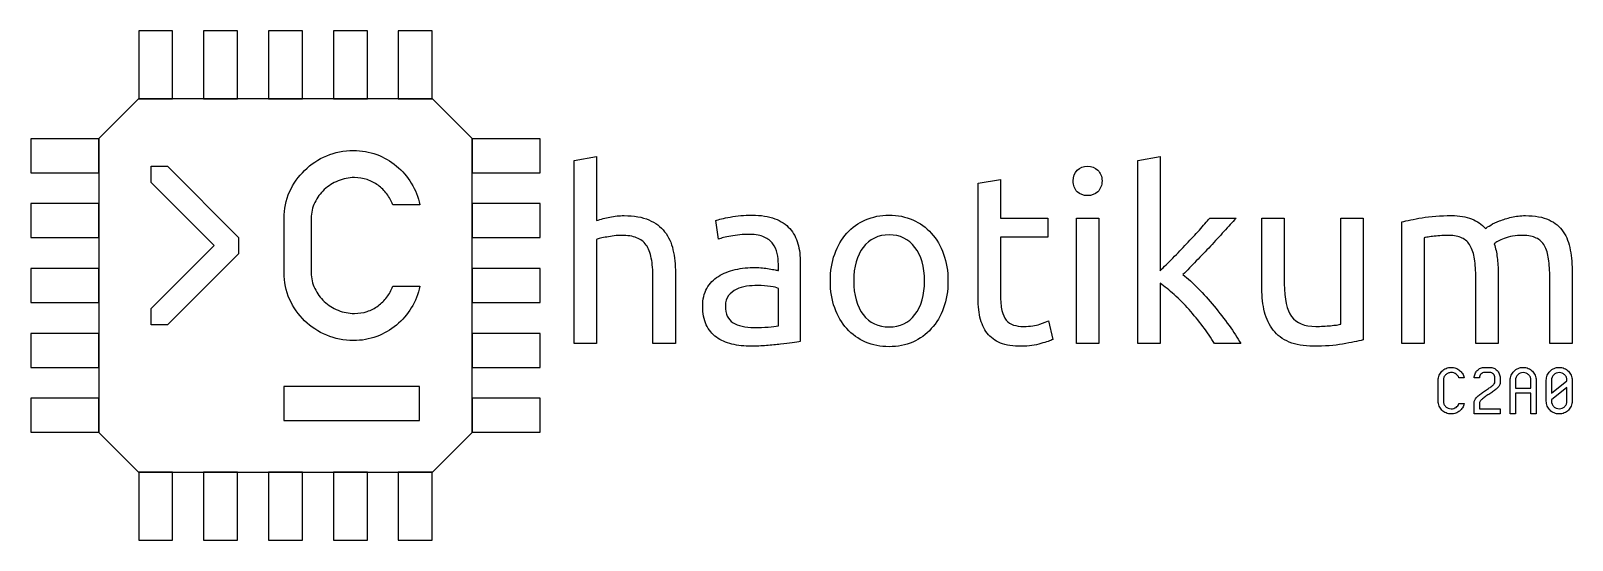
# Model space of a CAD drawing. Extents: x 3 to 243, y 3 to 83.
import ezdxf

# ---------------------------------------------------------------- set-up
doc = ezdxf.new("R2010")
doc.units = 0
doc.layers.get('0').update_dxf_attribs({"linetype": 'CONTINUOUS'})

msp = doc.modelspace()

# ---------------------------------------------------------------- linework, layer by layer
at = {"color": 7}
for points in [[(25.281177, 82.515632), (19.993468, 82.515632), (19.993468, 71.940216), (25.281177, 71.940216), (25.281177, 82.515632)], [(35.387808, 82.515632), (30.100099, 82.515632), (30.100099, 71.940216), (35.387808, 71.940216), (35.387808, 82.515632)], [(45.494439, 82.515632), (40.20673, 82.515632), (40.20673, 71.940216), (45.494439, 71.940216), (45.494439, 82.515632)], [(55.60107, 82.515632), (50.313361, 82.515632), (50.313361, 71.940216), (55.60107, 71.940216), (55.60107, 82.515632)], [(65.70768, 82.515632), (60.419971, 82.515632), (60.419971, 71.940216), (65.70768, 71.940216), (65.70768, 82.515632)], [(3.2, 65.714936), (3.2, 60.427224), (13.775418, 60.427224), (13.775418, 65.714936), (3.2, 65.714936)], [(71.94022, 65.714936), (71.94022, 60.427224), (82.515636, 60.427224), (82.515636, 65.714936), (71.94022, 65.714936)], [(3.2, 55.60832), (3.2, 50.320616), (13.775418, 50.320616), (13.775418, 55.60832), (3.2, 55.60832)], [(71.94022, 55.60832), (71.94022, 50.320616), (82.515636, 50.320616), (82.515636, 55.60832), (71.94022, 55.60832)], [(3.2, 45.501688), (3.2, 40.213984), (13.775418, 40.213984), (13.775418, 45.501688), (3.2, 45.501688)], [(71.94022, 45.501688), (71.94022, 40.213984), (82.515636, 40.213984), (82.515636, 45.501688), (71.94022, 45.501688)], [(3.2, 35.395064), (3.2, 30.107352), (13.775418, 30.107352), (13.775418, 35.395064), (3.2, 35.395064)], [(71.94022, 35.395064), (71.94022, 30.107352), (82.515636, 30.107352), (82.515636, 35.395064), (71.94022, 35.395064)], [(42.593433, 27.12688), (42.593433, 21.839176), (53.102754, 21.839176), (53.300938, 21.839176), (63.744163, 21.839176), (63.744163, 27.12688), (53.300938, 27.12688), (53.102754, 27.12688), (42.593433, 27.12688), (42.593433, 27.12688)], [(3.2, 25.288432), (3.2, 20.00072), (13.775418, 20.00072), (13.775418, 25.288432), (3.2, 25.288432)], [(71.94022, 25.288432), (71.94022, 20.00072), (82.515636, 20.00072), (82.515636, 25.288432), (71.94022, 25.288432)], [(25.281177, 13.775416), (19.993468, 13.775416), (19.993468, 3.2), (25.281177, 3.2), (25.281177, 13.775416)], [(35.387808, 13.775416), (30.100099, 13.775416), (30.100099, 3.2), (35.387808, 3.2), (35.387808, 13.775416)], [(45.494439, 13.775416), (40.20673, 13.775416), (40.20673, 3.2), (45.494439, 3.2), (45.494439, 13.775416)], [(55.60107, 13.775416), (50.313361, 13.775416), (50.313361, 3.2), (55.60107, 3.2), (55.60107, 13.775416)], [(65.70768, 13.775416), (60.419971, 13.775416), (60.419971, 3.2), (65.70768, 3.2), (65.70768, 13.775416)]]:
    msp.add_lwpolyline(points, close=True, dxfattribs=at)
at = {"color": 1}
msp.add_lwpolyline([(19.988476, 71.940216), (13.775418, 65.72716), (13.775418, 19.988472), (19.988476, 13.775416), (65.72716, 13.775416), (71.94022, 19.988472), (71.94022, 65.72716), (65.72716, 71.940216), (19.988476, 71.940216), (19.988476, 71.940216)], close=True, dxfattribs=at)
at = {"color": 7}
for points in [[(87.803324, 33.813864), (87.803324, 62.33668), (91.293612, 62.937152), (91.293612, 52.954168)], [(179.034668, 43.196376), (179.034668, 33.813864), (175.544372, 33.813864), (175.544372, 62.33668), (179.034668, 62.937152), (179.034668, 45.14792)], [(24.482056, 61.424192), (35.548322, 50.35792), (35.548322, 47.814472), (24.482056, 36.748208), (21.938605, 36.748208), (21.938605, 39.291656), (31.733134, 49.086208), (21.938605, 58.880736), (21.938605, 61.424192), (24.482056, 61.424192)], [(150.690132, 41.3574), (150.690132, 58.771328), (154.18042, 59.3718), (154.18042, 53.329472)], [(63.776926, 55.431456), (59.546758, 55.431456)], [(42.62609, 44.85604), (42.62609, 53.316376)], [(46.856257, 53.316376), (46.856257, 44.85604)], [(110.258044, 50.064416), (109.845228, 52.954216)], [(154.18042, 53.329472), (161.573828, 53.329472), (161.573828, 50.402128), (154.18042, 50.402128), (154.18042, 41.394936)], [(169.505556, 33.813864), (166.015268, 33.813864), (166.015268, 53.329472), (169.505556, 53.329472), (169.505556, 33.813864)], [(186.765844, 53.329472), (190.856612, 53.329472)], [(194.890492, 42.370712), (194.890492, 53.329472), (198.380804, 53.329472), (198.380804, 43.121312)], [(207.162828, 36.853768), (207.162828, 53.329448), (210.653116, 53.329448), (210.653116, 34.376792)], [(220.156548, 50.289832), (220.156548, 33.814152), (216.666252, 33.814152), (216.666252, 52.766808)], [(91.293612, 50.026896), (91.293612, 33.813936), (87.803324, 33.813936)], [(119.602972, 45.185512), (119.602972, 46.16128)], [(123.018196, 46.348928), (123.018196, 34.151688)], [(103.56594, 44.772624), (103.56594, 33.813864), (100.075652, 33.813864), (100.075652, 44.02204)], [(231.678212, 44.772624), (231.678212, 33.813864), (228.187916, 33.813864), (228.187916, 44.02204)], [(243.199828, 44.772624), (243.199828, 33.813864), (239.70954, 33.813864), (239.70954, 44.02204)], [(59.546758, 42.74096), (63.776926, 42.74096)], [(119.602972, 36.591016), (119.602972, 42.408152)], [(161.648892, 37.341696), (162.324428, 34.45188)], [(191.607212, 33.813864), (187.516444, 33.813864)], [(229.561436, 30.107376), (230.367284, 30.107376)], [(230.36742, 29.301384), (229.561572, 29.301384)], [(222.339436, 24.869336), (222.339436, 28.092768)], [(223.144924, 28.092632), (223.144924, 24.869224)], [(226.368716, 28.495544), (225.562844, 28.495544)], [(228.75578, 28.495448), (227.949908, 28.495448)], [(231.17338, 27.84768), (231.17338, 28.495448)], [(231.97906, 28.495448), (231.97906, 27.689576)], [(237.58942, 28.092712), (237.58942, 22.854648), (236.783556, 22.854648), (236.783556, 26.078072), (234.365996, 26.078072), (234.365996, 22.854648), (233.560124, 22.854648), (233.560124, 28.092712)], [(234.366012, 28.092712), (234.366012, 26.883944), (236.78358, 26.883944)], [(236.783556, 26.883944), (236.783556, 28.092712)], [(239.170556, 24.86928), (239.170556, 28.092712)], [(239.976468, 28.092776), (239.976468, 26.103648), (242.394044, 28.016272), (242.394044, 28.092832)], [(242.394044, 24.8692), (242.394044, 26.985848), (239.976468, 25.073216), (239.976468, 24.869328)], [(243.200004, 28.092712), (243.200004, 24.86928)], [(225.562844, 24.466368), (226.368716, 24.466368)], [(228.755652, 24.466152), (228.755652, 23.66032), (231.979076, 23.66032), (231.979076, 22.854456), (227.94978, 22.854456), (227.94978, 24.670192)]]:
    msp.add_lwpolyline(points, dxfattribs=at)
for points in [[(45.838881, 60.786088), (46.820554, 61.749888), (47.96289, 62.508464), (49.265845, 63.061816)], [(49.265845, 63.061816), (50.5688, 63.615096), (51.952086, 63.891752), (53.415702, 63.891792)], [(53.415702, 63.891792), (54.700806, 63.891752), (55.914526, 63.677576), (57.056861, 63.249232)], [(57.056861, 63.249232), (58.199154, 62.820824), (59.225457, 62.222888), (60.135767, 61.455432)], [(43.482846, 57.439432), (44.071834, 58.724536), (44.857186, 59.84008), (45.838881, 60.786088)], [(60.135767, 61.455432), (61.046036, 60.705736), (61.813536, 59.813296), (62.438269, 58.778096)], [(165.489836, 59.146624), (165.489836, 59.84716), (165.702508, 60.397592), (166.127852, 60.797936)], [(166.127852, 60.797936), (166.57822, 61.223256), (167.116148, 61.435928), (167.741644, 61.435952)], [(167.741644, 61.435952), (168.367132, 61.435928), (168.892564, 61.223256), (169.317908, 60.797936)], [(169.317908, 60.797936), (169.768276, 60.397592), (169.993444, 59.84716), (169.993444, 59.146624)], [(48.891031, 57.787496), (48.28415, 57.216312), (47.793324, 56.546976), (47.41851, 55.779496)], [(51.032891, 59.152928), (50.229667, 58.831624), (49.515721, 58.37648), (48.891031, 57.787496)], [(53.576343, 59.661624), (52.701734, 59.661584), (51.853925, 59.492), (51.032891, 59.152928)], [(55.557563, 59.340344), (54.93283, 59.554496), (54.272417, 59.661584), (53.576343, 59.661624)], [(57.271034, 58.456832), (56.75341, 58.831624), (56.182253, 59.126128), (55.557563, 59.340344)], [(58.636469, 57.118152), (58.243782, 57.63576), (57.788638, 58.081976), (57.271034, 58.456832)], [(62.438269, 58.778096), (63.08081, 57.742848), (63.527029, 56.627304), (63.776926, 55.431456)], [(166.127852, 57.457776), (165.702508, 57.883096), (165.489836, 58.446048), (165.489836, 59.146624)], [(169.993444, 59.146624), (169.993444, 58.446048), (169.768276, 57.883096), (169.317908, 57.457776)], [(42.62609, 53.316376), (42.62609, 54.779952), (42.911668, 56.154312), (43.482846, 57.439432)], [(47.41851, 55.779496), (47.043674, 55.011976), (46.856257, 54.190944), (46.856257, 53.316376)], [(59.546758, 55.431456), (59.332564, 56.03828), (59.029134, 56.600528), (58.636469, 57.118152)], [(167.741644, 56.857304), (167.116148, 56.85728), (166.57822, 57.057384), (166.127852, 57.457776)], [(169.317908, 57.457776), (168.892564, 57.057432), (168.367132, 56.85728), (167.741644, 56.857304)], [(91.293612, 52.954168), (91.944132, 53.20436), (92.632188, 53.392008), (93.357764, 53.51712)], [(93.357764, 53.51712), (94.108364, 53.667288), (94.846444, 53.742288), (95.572044, 53.742312)], [(95.572044, 53.742312), (97.123268, 53.742288), (98.411804, 53.517096), (99.437636, 53.066752)], [(99.437636, 53.066752), (100.463436, 52.641408), (101.276596, 52.028416), (101.877092, 51.227792)], [(109.845228, 52.954216), (110.295572, 53.154296), (111.046172, 53.342016), (112.097004, 53.51716)], [(112.097004, 53.51716), (113.147844, 53.717248), (114.286268, 53.817376), (115.512252, 53.8174)], [(115.512212, 53.8174), (116.913308, 53.817376), (118.089252, 53.629792), (119.04002, 53.254448)], [(119.04002, 53.254448), (120.015796, 52.904144), (120.79142, 52.39124), (121.366892, 51.71572)], [(130.24214, 51.002624), (131.067804, 51.903312), (132.04358, 52.591368), (133.169476, 53.066752)], [(133.169476, 53.066752), (134.29538, 53.567144), (135.521348, 53.817336), (136.84742, 53.817352)], [(136.84742, 53.817352), (138.173468, 53.817336), (139.39946, 53.567144), (140.525356, 53.066752)], [(140.525356, 53.066752), (141.651236, 52.591368), (142.614508, 51.903312), (143.41518, 51.002624)], [(185.15206, 51.490512), (185.777548, 52.191048), (186.315484, 52.80404), (186.765844, 53.329472)], [(190.856612, 53.329472), (190.28114, 52.703952), (189.655644, 52.015896), (188.980124, 51.265312)], [(216.666124, 52.76652), (217.466748, 52.966608), (218.517588, 53.179336), (219.818636, 53.404536)], [(219.818636, 53.404536), (221.144692, 53.62968), (222.670916, 53.742288), (224.397308, 53.742312)], [(224.397308, 53.742312), (225.648292, 53.742288), (226.699132, 53.567184), (227.54982, 53.21688)], [(227.54982, 53.21688), (228.400484, 52.8916), (229.113564, 52.40372), (229.689036, 51.753224)], [(230.514684, 52.278632), (230.88998, 52.5038), (231.352844, 52.716472), (231.903292, 52.916648)], [(231.903292, 52.916648), (232.453724, 53.1418), (233.066716, 53.329448), (233.742276, 53.4796)], [(233.742276, 53.4796), (234.417796, 53.654728), (235.143372, 53.742288), (235.919012, 53.742312)], [(235.919012, 53.742312), (237.420196, 53.742288), (238.646164, 53.517096), (239.596956, 53.066752)], [(239.596956, 53.066752), (240.547684, 52.641408), (241.285764, 52.028416), (241.811212, 51.227792)], [(92.869884, 50.402112), (92.519604, 50.351952), (92.19434, 50.289584), (91.894108, 50.214504)], [(94.033324, 50.58972), (93.63298, 50.53956), (93.24518, 50.477192), (92.869884, 50.402112)], [(95.196748, 50.66484), (94.821428, 50.664824), (94.433628, 50.63988), (94.033324, 50.58972)], [(97.523612, 50.289544), (96.8981, 50.539736), (96.122476, 50.664824), (95.196748, 50.66484)], [(101.877092, 51.227792), (102.502564, 50.452152), (102.940404, 49.513896), (103.190644, 48.41304)], [(112.172068, 50.552304), (111.32138, 50.402128), (110.683388, 50.23952), (110.258044, 50.064416)], [(115.21202, 50.815016), (114.061076, 50.814992), (113.04778, 50.727456), (112.172068, 50.552304)], [(117.388756, 50.402176), (116.838308, 50.677392), (116.112724, 50.814992), (115.21202, 50.815016)], [(118.739828, 49.351336), (118.414548, 49.80168), (117.964188, 50.15196), (117.388756, 50.402176)], [(121.366892, 51.71572), (121.96734, 51.065184), (122.392684, 50.277064), (122.6429, 49.351336)], [(128.365636, 47.737504), (128.816004, 49.013512), (129.441492, 50.101872), (130.24214, 51.002624)], [(136.84742, 50.739904), (135.146044, 50.739888), (133.794972, 50.089368), (132.79418, 48.788344)], [(140.86314, 48.788344), (139.88734, 50.089368), (138.548772, 50.739888), (136.84742, 50.739904)], [(143.41518, 51.002624), (144.24082, 50.101872), (144.878812, 49.013512), (145.329204, 47.737504)], [(183.162972, 49.351288), (183.863508, 50.101872), (184.52654, 50.814952), (185.15206, 51.490512)], [(188.980124, 51.265312), (188.304572, 50.514712), (187.604012, 49.751592), (186.878428, 48.975992)], [(220.75702, 50.402352), (220.456756, 50.352192), (220.256612, 50.314792), (220.156548, 50.289832)], [(221.732788, 50.51488), (221.382508, 50.48992), (221.057252, 50.45224), (220.75702, 50.402352)], [(222.896236, 50.6274), (222.495892, 50.60244), (222.108092, 50.56476), (221.732788, 50.51488)], [(224.022132, 50.66484), (223.671836, 50.664824), (223.296532, 50.65212), (222.896236, 50.6274)], [(226.048748, 50.252024), (225.523316, 50.527216), (224.84778, 50.664824), (224.022132, 50.66484)], [(229.689036, 51.753224), (229.864164, 51.878224), (230.13938, 52.05344), (230.514684, 52.278632)], [(235.543756, 50.66484), (234.367788, 50.664824), (233.39202, 50.502192), (232.61642, 50.17696)], [(237.607908, 50.252024), (237.08246, 50.527216), (236.394404, 50.664824), (235.543756, 50.66484)], [(241.811212, 51.227792), (242.36162, 50.427128), (242.72442, 49.476376), (242.899596, 48.37552)], [(91.894108, 50.214504), (91.618868, 50.139384), (91.418724, 50.076808), (91.293612, 50.026896)], [(99.024796, 49.16364), (98.649492, 49.689048), (98.149084, 50.064352), (97.523612, 50.289544)], [(99.81294, 47.099488), (99.662764, 47.950152), (99.400092, 48.638216), (99.024796, 49.16364)], [(103.190644, 48.41304), (103.440812, 47.312136), (103.565924, 46.098672), (103.56594, 44.772624)], [(119.415364, 47.850136), (119.290148, 48.425584), (119.065068, 48.925976), (118.739828, 49.351336)], [(122.6429, 49.351336), (122.893092, 48.450608), (123.018196, 47.449808), (123.018196, 46.348928)], [(132.79418, 48.788344), (131.818404, 47.512312), (131.3305, 45.773416), (131.330516, 43.57168)], [(142.36434, 43.57168), (142.364316, 45.773416), (141.863908, 47.512312), (140.86314, 48.788344)], [(181.023756, 47.137032), (181.749332, 47.862592), (182.462388, 48.600672), (183.162972, 49.351288)], [(186.878428, 48.975992), (186.152852, 48.225368), (185.414748, 47.462272), (184.664172, 46.686664)], [(227.324772, 49.051056), (227.024516, 49.601488), (226.599172, 50.001808), (226.048748, 50.252024)], [(228.000308, 46.986904), (227.8751, 47.812544), (227.650012, 48.500608), (227.324772, 49.051056)], [(232.61642, 50.17696), (231.865796, 49.876696), (231.352884, 49.601488), (231.077676, 49.351288)], [(231.077676, 49.351288), (231.277756, 48.700752), (231.427956, 47.987696), (231.528036, 47.212072)], [(238.883916, 49.051056), (238.58366, 49.601488), (238.158316, 50.001808), (237.607908, 50.252024)], [(239.521932, 46.986904), (239.421892, 47.812544), (239.209156, 48.500608), (238.883916, 49.051056)], [(242.899596, 48.37552), (243.099684, 47.274616), (243.199812, 46.073656), (243.199828, 44.772624)], [(100.075652, 44.02204), (100.075628, 45.222984), (99.988092, 46.2488), (99.81294, 47.099488)], [(112.885108, 45.33572), (113.8859, 45.560896), (114.93674, 45.67348), (116.03762, 45.673496)], [(116.03762, 45.673496), (116.3879, 45.67348), (116.750676, 45.648536), (117.125996, 45.598376)], [(119.602972, 46.16128), (119.602948, 46.736736), (119.540332, 47.299688), (119.415364, 47.850136)], [(127.6901, 43.57168), (127.6901, 45.09788), (127.915276, 46.486496), (128.365636, 47.737504)], [(145.329204, 47.737504), (145.77954, 46.486496), (146.004716, 45.09788), (146.00474, 43.57168)], [(179.034668, 45.14792), (179.63514, 45.748392), (180.298172, 46.411432), (181.023756, 47.137032)], [(184.664172, 46.686664), (183.938572, 45.936048), (183.250532, 45.222984), (182.60002, 44.547448)], [(228.187916, 44.02204), (228.1879, 45.172944), (228.125356, 46.16124), (228.000308, 46.986904)], [(231.528036, 47.212072), (231.628084, 46.436456), (231.678212, 45.623312), (231.678212, 44.772624)], [(239.70954, 44.02204), (239.709516, 45.172944), (239.6469, 46.16124), (239.521932, 46.986904)], [(43.482846, 40.73296), (42.911668, 42.018064), (42.62609, 43.392424), (42.62609, 44.85604)], [(46.856257, 44.85604), (46.856257, 43.981432), (47.043654, 43.160376), (47.41851, 42.392896)], [(108.456564, 42.408384), (108.906932, 43.184008), (109.507404, 43.809496), (110.258004, 44.284888)], [(110.258004, 44.284888), (111.008604, 44.760248), (111.884292, 45.110552), (112.885108, 45.33572)], [(117.125996, 45.598376), (117.501276, 45.573416), (117.851556, 45.523256), (118.176836, 45.4482)], [(118.176836, 45.4482), (118.527092, 45.39812), (118.827348, 45.34816), (119.077564, 45.298032)], [(119.077564, 45.298032), (119.32774, 45.247872), (119.502884, 45.210472), (119.602972, 45.185512)], [(128.365636, 39.368312), (127.915276, 40.619296), (127.6901, 42.020432), (127.6901, 43.57168)], [(131.330516, 43.57168), (131.3305, 41.369896), (131.818404, 39.618504), (132.79418, 38.317472)], [(140.86314, 38.317472), (141.863908, 39.618504), (142.364316, 41.369896), (142.36434, 43.57168)], [(146.00474, 43.57168), (146.004716, 42.020432), (145.77954, 40.619296), (145.329204, 39.368312)], [(182.60002, 44.547448), (183.350596, 43.971976), (184.13874, 43.25892), (184.964412, 42.408232)], [(47.41851, 42.392896), (47.793324, 41.6254), (48.28415, 40.947136), (48.891031, 40.358128)], [(57.271034, 39.688808), (57.788638, 40.063624), (58.243782, 40.50984), (58.636469, 41.027464)], [(58.636469, 41.027464), (59.029134, 41.545072), (59.332564, 42.116224), (59.546758, 42.74096)], [(63.776926, 42.74096), (63.527029, 41.527216), (63.08081, 40.402752), (62.438269, 39.367528)], [(107.818548, 39.631168), (107.818548, 40.707032), (108.03122, 41.63276), (108.456564, 42.408384)], [(111.834268, 41.282376), (111.508988, 40.882056), (111.346364, 40.34412), (111.34638, 39.668584)], [(113.035212, 42.258168), (112.559828, 42.032976), (112.159524, 41.70772), (111.834268, 41.282376)], [(114.64902, 42.746056), (114.073548, 42.670936), (113.53562, 42.50836), (113.035212, 42.258168)], [(116.337852, 42.858576), (115.812428, 42.858576), (115.249476, 42.820896), (114.64902, 42.746056)], [(118.364484, 42.708408), (117.814036, 42.808448), (117.1385, 42.858576), (116.337852, 42.858576)], [(119.602972, 42.408152), (119.352756, 42.533152), (118.93994, 42.63332), (118.364484, 42.708408)], [(150.990372, 37.904648), (150.790284, 38.90544), (150.690132, 40.056344), (150.690132, 41.3574)], [(154.18042, 41.394936), (154.180404, 40.419144), (154.25554, 39.606), (154.405596, 38.955488)], [(181.248948, 41.432464), (180.4733, 42.133016), (179.73522, 42.720992), (179.034668, 43.196376)], [(183.538268, 39.105592), (182.787652, 39.95628), (182.024548, 40.731904), (181.248948, 41.432464)], [(184.964412, 42.408232), (185.815076, 41.557544), (186.64074, 40.631816), (187.44138, 39.631024)], [(195.30334, 38.730296), (195.0281, 39.831176), (194.890492, 41.04464), (194.890492, 42.370712)], [(198.380804, 43.121312), (198.380788, 40.7444), (198.756084, 39.043048), (199.506684, 38.017232)], [(45.838881, 37.359528), (44.857186, 38.323376), (44.071834, 39.447832), (43.482846, 40.73296)], [(48.891031, 40.358128), (49.515721, 39.786968), (50.229667, 39.331824), (51.032891, 38.992688)], [(51.032891, 38.992688), (51.853925, 38.671408), (52.701734, 38.510768), (53.576343, 38.510792)], [(53.576343, 38.510792), (54.272417, 38.510768), (54.93283, 38.608928), (55.557563, 38.805296)], [(55.557563, 38.805296), (56.182253, 39.019464), (56.75341, 39.313976), (57.271034, 39.688808)], [(62.438269, 39.367528), (61.813536, 38.350128), (61.046036, 37.457688), (60.135767, 36.690208)], [(108.3815, 36.741352), (108.006204, 37.542), (107.818548, 38.505272), (107.818548, 39.631168)], [(111.34638, 39.668584), (111.346364, 38.4176), (111.746684, 37.541888), (112.547332, 37.041488)], [(130.24214, 36.140736), (129.441492, 37.04144), (128.816004, 38.117304), (128.365636, 39.368312)], [(145.329204, 39.368312), (144.878812, 38.117304), (144.24082, 37.04144), (143.41518, 36.140736)], [(154.405596, 38.955488), (154.555764, 38.329968), (154.780892, 37.829584), (155.081132, 37.454288)], [(185.677484, 36.478512), (185.001932, 37.40424), (184.288852, 38.279928), (183.538268, 39.105592)], [(187.44138, 39.631024), (188.267028, 38.655232), (189.042652, 37.654432), (189.768252, 36.628616)], [(196.654412, 35.91556), (196.028916, 36.716184), (195.578556, 37.654432), (195.30334, 38.730296)], [(49.265845, 35.110584), (47.96289, 35.663888), (46.820554, 36.413536), (45.838881, 37.359528)], [(60.135767, 36.690208), (59.225457, 35.940544), (58.199154, 35.351536), (57.056861, 34.923168)], [(109.957772, 34.789808), (109.282212, 35.290192), (108.756804, 35.940712), (108.3815, 36.741352)], [(112.547332, 37.041488), (113.347972, 36.56612), (114.436332, 36.328424), (115.812444, 36.328424)], [(115.812444, 36.328384), (116.638092, 36.328384), (117.363668, 36.341104), (117.989188, 36.365824)], [(117.989188, 36.365824), (118.6397, 36.415984), (119.177628, 36.491032), (119.602972, 36.591016)], [(133.169476, 34.039056), (132.04358, 34.539448), (131.067804, 35.24), (130.24214, 36.140736)], [(132.79418, 38.317472), (133.794972, 37.04144), (135.146044, 36.403448), (136.84742, 36.403448)], [(136.84742, 36.403448), (138.548772, 36.403448), (139.88734, 37.04144), (140.86314, 38.317472)], [(143.41518, 36.140736), (142.614508, 35.24), (141.651236, 34.539448), (140.525356, 34.039056)], [(152.116268, 35.427656), (151.590844, 36.103192), (151.21554, 36.928856), (150.990372, 37.904648)], [(155.081132, 37.454288), (155.381364, 37.104008), (155.756668, 36.853792), (156.207036, 36.703688)], [(156.207036, 36.703688), (156.657396, 36.553512), (157.182804, 36.478488), (157.7833, 36.478512)], [(157.7833, 36.478512), (158.83414, 36.478488), (159.6723, 36.591032), (160.29782, 36.816272)], [(160.29782, 36.816272), (160.948308, 37.066464), (161.398676, 37.241616), (161.648892, 37.341696)], [(187.516444, 33.813864), (186.99102, 34.689576), (186.378028, 35.577784), (185.677484, 36.478512)], [(189.768252, 36.628616), (190.493804, 35.627824), (191.106804, 34.689576), (191.607212, 33.813864)], [(199.506684, 38.017232), (200.257284, 36.9914), (201.520796, 36.478488), (203.297236, 36.478512)], [(203.297236, 36.478512), (203.672516, 36.478488), (204.060332, 36.491232), (204.46066, 36.515952)], [(204.46066, 36.515952), (204.860956, 36.540912), (205.23626, 36.566112), (205.586556, 36.591072)], [(205.586556, 36.591072), (205.93682, 36.641232), (206.249572, 36.67864), (206.524812, 36.7036)], [(206.524812, 36.7036), (206.825028, 36.75376), (207.037692, 36.80364), (207.162828, 36.853768)], [(53.415702, 34.280624), (51.952086, 34.280624), (50.5688, 34.55728), (49.265845, 35.110584)], [(57.056861, 34.923168), (55.914526, 34.4948), (54.700806, 34.280624), (53.415702, 34.280624)], [(112.359676, 33.738952), (111.433948, 33.964144), (110.633308, 34.314424), (109.957772, 34.789808)], [(115.399604, 33.401192), (114.298724, 33.401192), (113.285404, 33.513712), (112.359676, 33.738952)], [(119.940748, 33.70132), (119.265196, 33.62628), (118.527092, 33.563632), (117.726468, 33.513712)], [(121.742188, 33.926496), (121.21674, 33.851376), (120.616268, 33.77632), (119.940748, 33.70132)], [(123.018196, 34.151688), (122.71794, 34.101528), (122.29262, 34.026472), (121.742188, 33.926496)], [(136.84742, 33.325984), (135.521348, 33.325984), (134.29538, 33.563672), (133.169476, 34.039056)], [(140.525356, 34.039056), (139.39946, 33.563672), (138.173468, 33.325984), (136.84742, 33.325984)], [(154.18042, 33.888928), (153.32974, 34.239208), (152.641676, 34.75212), (152.116268, 35.427656)], [(157.48306, 33.401048), (156.156988, 33.401048), (155.056108, 33.563696), (154.18042, 33.888928)], [(160.485468, 33.813864), (159.60974, 33.538648), (158.60894, 33.401048), (157.48306, 33.401048)], [(162.324428, 34.45188), (161.974124, 34.276752), (161.361156, 34.06408), (160.485468, 33.813864)], [(199.131388, 34.039056), (198.105572, 34.4894), (197.279908, 35.11492), (196.654412, 35.91556)], [(202.921932, 33.401048), (201.420708, 33.401048), (200.157204, 33.61372), (199.131388, 34.039056)], [(207.46306, 33.7388), (206.162012, 33.513632), (204.648284, 33.401048), (202.921932, 33.401048)], [(210.653116, 34.376816), (209.852452, 34.176728), (208.789092, 33.963992), (207.46306, 33.7388)], [(117.726468, 33.513712), (116.950844, 33.438672), (116.175228, 33.401192), (115.399604, 33.401192)], [(222.339436, 28.092768), (222.339436, 28.371552), (222.390396, 28.6334), (222.492572, 28.878224)], [(222.492572, 28.878224), (222.5979, 29.123088), (222.74234, 29.335568), (222.926076, 29.515776)], [(222.926076, 29.515776), (223.109668, 29.69936), (223.3239, 29.843888), (223.568724, 29.94932)], [(223.497148, 28.944392), (223.388436, 28.83568), (223.301716, 28.707952), (223.236932, 28.56188)], [(223.884764, 29.204632), (223.735012, 29.143272), (223.605972, 29.056576), (223.497148, 28.944392)], [(223.568724, 29.94932), (223.81706, 30.054656), (224.083876, 30.10732), (224.369476, 30.10732)], [(224.369308, 29.301504), (224.195868, 29.301504), (224.03438, 29.269344), (223.884764, 29.204632)], [(224.772356, 29.24024), (224.646508, 29.28104), (224.51214, 29.30136), (224.369428, 29.30136)], [(224.369476, 30.10732), (224.624492, 30.10728), (224.862524, 30.06652), (225.083524, 29.984856)], [(225.119188, 29.07188), (225.017028, 29.14316), (224.901604, 29.199208), (224.772356, 29.24024)], [(225.083524, 29.984856), (225.30806, 29.903424), (225.50686, 29.789424), (225.680276, 29.64312)], [(225.384332, 28.816864), (225.309452, 28.915432), (225.221052, 29.000456), (225.119188, 29.07188)], [(225.562844, 28.495544), (225.522044, 28.61124), (225.46238, 28.718344), (225.384332, 28.816864)], [(225.680276, 29.64312), (225.853716, 29.500352), (225.999884, 29.330304), (226.118924, 29.133088)], [(226.118924, 29.133088), (226.237788, 28.935752), (226.321124, 28.723376), (226.368716, 28.495544)], [(227.949908, 28.495448), (227.949908, 28.716496), (227.992228, 28.92388), (228.077236, 29.11768)], [(228.077236, 29.11768), (228.162268, 29.315024), (228.277964, 29.486592), (228.424052, 29.632808)], [(228.424052, 29.632808), (228.570204, 29.77896), (228.740276, 29.894488), (228.9341, 29.979624)], [(228.8169, 28.806552), (228.7761, 28.711376), (228.75578, 28.607528), (228.75578, 28.495448)], [(228.990332, 29.061552), (228.919052, 28.990272), (228.861316, 28.90524), (228.8169, 28.806552)], [(228.9341, 29.979624), (229.131436, 30.064648), (229.340428, 30.106952), (229.561436, 30.107376)], [(229.245348, 29.234984), (229.150172, 29.194184), (229.065148, 29.136424), (228.990332, 29.061552)], [(229.561572, 29.301384), (229.449268, 29.301384), (229.34398, 29.278104), (229.245348, 29.234984)], [(230.367324, 30.107376), (230.588388, 30.107328), (230.795756, 30.064656), (230.98958, 29.979624)], [(230.678548, 29.234984), (230.583372, 29.278984), (230.479524, 29.301384), (230.36742, 29.301384)], [(230.933548, 29.061552), (230.862268, 29.136432), (230.777244, 29.194168), (230.678548, 29.234984)], [(231.10698, 28.806552), (231.06618, 28.90512), (231.00842, 28.990144), (230.933548, 29.061552)], [(230.98958, 29.979624), (231.186916, 29.894592), (231.358492, 29.778904), (231.504708, 29.632808)], [(231.17338, 28.495448), (231.17338, 28.60776), (231.1501, 28.711272), (231.10698, 28.806552)], [(231.504708, 29.632808), (231.65086, 29.486656), (231.766388, 29.314872), (231.851516, 29.11768)], [(231.851516, 29.11768), (231.936548, 28.923944), (231.978844, 28.716432), (231.97906, 28.495448)], [(233.560148, 28.092712), (233.560148, 28.371504), (233.613028, 28.633352), (233.71814, 28.878168)], [(233.71814, 28.878168), (233.823476, 29.123032), (233.966476, 29.335496), (234.146572, 29.51572)], [(234.146572, 29.51572), (234.330164, 29.699312), (234.544404, 29.843832), (234.789244, 29.949248)], [(234.717836, 28.944456), (234.609124, 28.835744), (234.522196, 28.708032), (234.457596, 28.561968)], [(235.105452, 29.204696), (234.959292, 29.143576), (234.830124, 29.05664), (234.717836, 28.944456)], [(234.789244, 29.949248), (235.034084, 30.054584), (235.295868, 30.107456), (235.5747, 30.107456)], [(235.5747, 29.301568), (235.408244, 29.301568), (235.25166, 29.269408), (235.105452, 29.204696)], [(235.5747, 30.107456), (235.853492, 30.107416), (236.115316, 30.054576), (236.36014, 29.949248)], [(236.043908, 29.204696), (235.897756, 29.269416), (235.741308, 29.301568), (235.5747, 29.301568)], [(236.426444, 28.944456), (236.317732, 29.056768), (236.19002, 29.143488), (236.043908, 29.204696)], [(236.36014, 29.949248), (236.605004, 29.84392), (236.81746, 29.699184), (236.997684, 29.51572)], [(236.686684, 28.561968), (236.625564, 28.70812), (236.538628, 28.835528), (236.426444, 28.944456)], [(236.997684, 29.51572), (237.181276, 29.335512), (237.325796, 29.122968), (237.431212, 28.878168)], [(237.431212, 28.878168), (237.536548, 28.633328), (237.58942, 28.37152), (237.58942, 28.092712)], [(239.170556, 28.092712), (239.170556, 28.371504), (239.223436, 28.633352), (239.328764, 28.878168)], [(239.328764, 28.878168), (239.434092, 29.123032), (239.577092, 29.335496), (239.757196, 29.51572)], [(239.757196, 29.51572), (239.94078, 29.699312), (240.15502, 29.843832), (240.399844, 29.949248)], [(240.328692, 28.94452), (240.219972, 28.835808), (240.133044, 28.708096), (240.068468, 28.562032)], [(240.71634, 29.20476), (240.570188, 29.14364), (240.44102, 29.056704), (240.328692, 28.94452)], [(240.399844, 29.949248), (240.644684, 30.054584), (240.906444, 30.107456), (241.185276, 30.107456)], [(241.185556, 29.301632), (241.019092, 29.301632), (240.862516, 29.269472), (240.71634, 29.20476)], [(241.654404, 29.204816), (241.508252, 29.269536), (241.351796, 29.301688), (241.185196, 29.301688)], [(241.185276, 30.107456), (241.464068, 30.107416), (241.725916, 30.054576), (241.970732, 29.949248)], [(242.03694, 28.944576), (241.92822, 29.056888), (241.800516, 29.143608), (241.654404, 29.204816)], [(241.970732, 29.949248), (242.215596, 29.84392), (242.42806, 29.699184), (242.608284, 29.51572)], [(242.29718, 28.562088), (242.23606, 28.70824), (242.149124, 28.835648), (242.03694, 28.944576)], [(242.608284, 29.51572), (242.791876, 29.335512), (242.936396, 29.122968), (243.041788, 28.878168)], [(243.041788, 28.878168), (243.147124, 28.633328), (243.200004, 28.37152), (243.200004, 28.092712)], [(223.236932, 28.56188), (223.175812, 28.415728), (223.144924, 28.259256), (223.144924, 28.092632)], [(228.969844, 25.991168), (229.163588, 26.133936), (229.36086, 26.273448), (229.561476, 26.409384)], [(229.561476, 26.409384), (229.762196, 26.545384), (229.9593, 26.678016), (230.153108, 26.807208)], [(230.153108, 26.807208), (230.346852, 26.936224), (230.51866, 27.060464), (230.66826, 27.179528)], [(230.95902, 26.404304), (230.765276, 26.271688), (230.56798, 26.139136), (230.367364, 26.00648)], [(230.66826, 27.179528), (230.82118, 27.301992), (230.94358, 27.417704), (231.035476, 27.52636)], [(231.474148, 26.817424), (231.324396, 26.678248), (231.15282, 26.540368), (230.95902, 26.404304)], [(231.035476, 27.52636), (231.12706, 27.638672), (231.17338, 27.745672), (231.17338, 27.84768)], [(231.841364, 27.245856), (231.749364, 27.099704), (231.627276, 26.956912), (231.474148, 26.817424)], [(231.97906, 27.689576), (231.979036, 27.539832), (231.93314, 27.392072), (231.841364, 27.245856)], [(234.457596, 28.561968), (234.396476, 28.415816), (234.366012, 28.25932), (234.366012, 28.092712)], [(236.783556, 28.092712), (236.783556, 28.259168), (236.751396, 28.415752), (236.686684, 28.561968)], [(240.068468, 28.562032), (240.007348, 28.41588), (239.976468, 28.259384), (239.976468, 28.092776)], [(242.394044, 28.092832), (242.394044, 28.259288), (242.361884, 28.415872), (242.29718, 28.562088)], [(222.492572, 24.083904), (222.390412, 24.328744), (222.339436, 24.590504), (222.339436, 24.869336)], [(222.926076, 23.441256), (222.742492, 23.62484), (222.597964, 23.83908), (222.492572, 24.083904)], [(223.144924, 24.869224), (223.144924, 24.70276), (223.175564, 24.546208), (223.236932, 24.399992)], [(223.236932, 24.399992), (223.301652, 24.25384), (223.388156, 24.124688), (223.497148, 24.01236)], [(223.497148, 24.01236), (223.605868, 23.90364), (223.735036, 23.81692), (223.884764, 23.75212)], [(225.113964, 23.884976), (225.219292, 23.956256), (225.309396, 24.04128), (225.384332, 24.139968)], [(225.384332, 24.139968), (225.462572, 24.238536), (225.522236, 24.347464), (225.562844, 24.466368)], [(226.368716, 24.466368), (226.321116, 24.235152), (226.237788, 24.020936), (226.118924, 23.82372)], [(227.94978, 24.670192), (227.94978, 24.819936), (227.9957, 24.969392), (228.087476, 25.119008)], [(228.087476, 25.119008), (228.179268, 25.26876), (228.300124, 25.41652), (228.449596, 25.562736)], [(228.449596, 25.562736), (228.602516, 25.708888), (228.77602, 25.85168), (228.969844, 25.991168)], [(228.89334, 24.843584), (228.801756, 24.717736), (228.755652, 24.592056), (228.755652, 24.466152)], [(229.255484, 25.22612), (229.10574, 25.100272), (228.985116, 24.972856), (228.89334, 24.843584)], [(229.775716, 25.613728), (229.581972, 25.484712), (229.408492, 25.355248), (229.255484, 25.22612)], [(230.367364, 26.00648), (230.166644, 25.873864), (229.96954, 25.743064), (229.775716, 25.613728)], [(239.328764, 24.083848), (239.223428, 24.328688), (239.170556, 24.590448), (239.170556, 24.86928)], [(239.757196, 23.4412), (239.576988, 23.624792), (239.434156, 23.839024), (239.328764, 24.083848)], [(239.976468, 24.869328), (239.976468, 24.702872), (240.006948, 24.546312), (240.068468, 24.400096)], [(240.068468, 24.400096), (240.133188, 24.253944), (240.219908, 24.124792), (240.328692, 24.012464)], [(240.328692, 24.012464), (240.441004, 23.903744), (240.57006, 23.817032), (240.71634, 23.752224)], [(241.654404, 23.752096), (241.800556, 23.816816), (241.927988, 23.903536), (242.03694, 24.012336)], [(242.03694, 24.012336), (242.149244, 24.124648), (242.235964, 24.253712), (242.29718, 24.399968)], [(242.29718, 24.399968), (242.3619, 24.54612), (242.394044, 24.702592), (242.394044, 24.8692)], [(243.041788, 24.083848), (242.93646, 23.838984), (242.792004, 23.624808), (242.608284, 23.4412)], [(243.200004, 24.86928), (243.200004, 24.590496), (243.147124, 24.328624), (243.041788, 24.083848)], [(223.568724, 23.012824), (223.32386, 23.118152), (223.109708, 23.261152), (222.926076, 23.441256)], [(224.369476, 22.854616), (224.08402, 22.854616), (223.816932, 22.907496), (223.568724, 23.012824)], [(223.884764, 23.75212), (224.034508, 23.691), (224.195908, 23.660536), (224.369308, 23.660536)], [(224.369308, 23.660536), (224.512076, 23.660536), (224.646356, 23.677496), (224.772252, 23.716616)], [(225.083524, 22.97708), (224.86246, 22.895648), (224.624508, 22.854616), (224.369476, 22.854616)], [(224.772252, 23.716616), (224.8981, 23.757416), (225.011868, 23.813488), (225.113964, 23.884976)], [(225.67518, 23.313712), (225.50174, 23.170944), (225.304556, 23.058696), (225.083524, 22.97708)], [(226.118924, 23.82372), (226.000052, 23.626384), (225.85202, 23.456504), (225.67518, 23.313712)], [(240.399844, 23.012768), (240.15498, 23.118096), (239.940804, 23.261104), (239.757196, 23.4412)], [(241.185276, 22.85456), (240.906484, 22.85456), (240.64462, 22.90744), (240.399844, 23.012768)], [(240.71634, 23.752224), (240.862492, 23.691104), (241.018948, 23.66064), (241.185556, 23.66064)], [(241.185196, 23.660512), (241.351652, 23.660512), (241.508188, 23.690992), (241.654404, 23.752096)], [(241.970732, 23.012768), (241.725892, 22.90744), (241.464084, 22.85456), (241.185276, 22.85456)], [(242.608284, 23.4412), (242.428076, 23.260992), (242.215532, 23.11816), (241.970732, 23.012768)]]:
    msp.add_open_spline(points, degree=3, dxfattribs=at)

doc.saveas('drawing.dxf')
